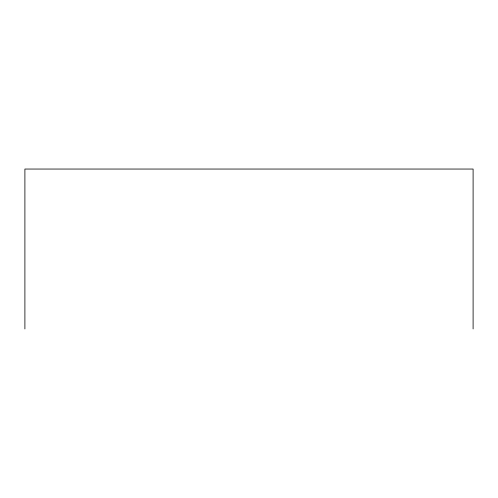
<?xml version="1.0" encoding="UTF-8"?>
<svg xmlns="http://www.w3.org/2000/svg" width="498" height="498" viewBox="0 0 498 498"><rect width="100%" height="100%" fill="white"/><g stroke="black" fill="none" stroke-linecap="round" stroke-linejoin="round"><path stroke-width="0.75" d="M473.1 328.954L473.1 169.046L24.9 169.046L24.9 328.954"/></g></svg>
